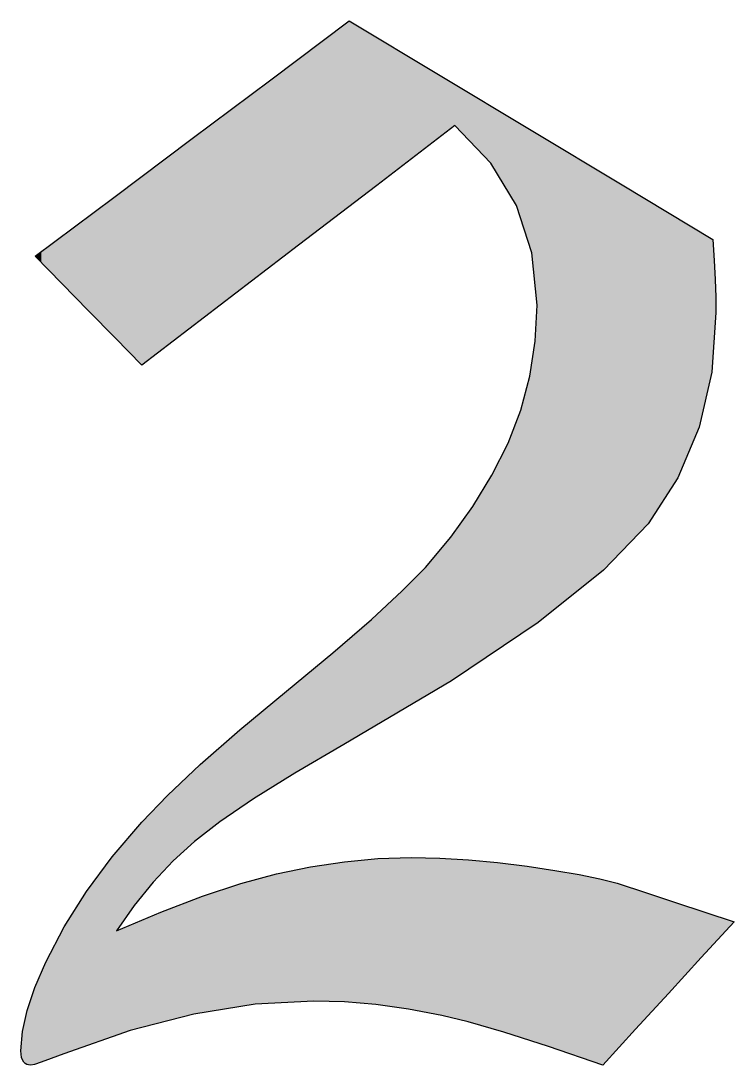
# Model space of a CAD drawing. Extents: x 71.7 to 141.5, y 142.1 to 180.9.
# Drawn here: x 86.87 to 96.09, y 142.09 to 155.61 of the extents above; entities that cross this region are included whole.
import ezdxf

# ---------------------------------------------------------------- set-up
doc = ezdxf.new("R2010")
doc.units = 0
doc.layers.add('SVG8', color=7, linetype='CONTINUOUS')

# ---------------------------------------------------------------- blocks, each defined once
blk = doc.blocks.new('*U7')
at = {"layer": 'SVG8', "color": 7}
for points in [[(91.114, 153.206), (91.052, 155.562), (91.114, 155.608)], [(91.114, 153.206), (91.114, 155.608), (91.402, 153.426)], [(91.402, 153.426), (91.114, 155.608), (91.402, 155.435)], [(90.903, 153.044), (90.655, 155.264), (90.903, 155.449)], [(91.046, 153.154), (90.903, 155.449), (91.046, 155.557)], [(90.903, 153.044), (90.903, 155.449), (91.046, 153.154)], [(91.052, 153.158), (91.046, 155.557), (91.052, 155.561)], [(91.046, 153.154), (91.046, 155.557), (91.052, 153.158)], [(91.052, 153.159), (91.052, 155.561), (91.052, 155.562)], [(91.052, 153.159), (91.052, 155.562), (91.114, 153.206)], [(91.052, 153.158), (91.052, 155.561), (91.052, 153.159)], [(91.402, 153.426), (91.402, 155.435), (91.461, 153.471)], [(91.461, 153.471), (91.402, 155.435), (91.461, 155.399)], [(91.461, 153.471), (91.461, 155.399), (91.47, 153.478)], [(91.47, 153.478), (91.461, 155.399), (91.47, 155.394)], [(91.47, 153.478), (91.47, 155.394), (91.486, 153.491)], [(91.486, 153.491), (91.47, 155.394), (91.486, 155.384)], [(91.486, 153.491), (91.486, 155.384), (91.801, 153.732)], [(91.801, 153.732), (91.486, 155.384), (91.801, 155.195)], [(90.615, 152.824), (90.457, 155.115), (90.615, 155.234)], [(90.655, 152.855), (90.615, 155.234), (90.655, 155.264)], [(90.615, 152.824), (90.615, 155.234), (90.655, 152.855)], [(90.655, 152.855), (90.655, 155.264), (90.903, 153.044)], [(91.801, 153.732), (91.801, 155.195), (91.882, 153.793)], [(91.882, 153.793), (91.801, 155.195), (91.882, 155.146)], [(90.409, 152.667), (90.304, 155), (90.409, 155.079)], [(90.457, 152.703), (90.409, 155.079), (90.457, 155.115)], [(90.409, 152.667), (90.409, 155.079), (90.457, 152.703)], [(90.457, 152.703), (90.457, 155.115), (90.615, 152.824)], [(91.882, 153.793), (91.882, 155.146), (91.917, 153.82)], [(91.917, 153.82), (91.882, 155.146), (91.917, 155.125)], [(91.917, 153.82), (91.917, 155.125), (92.101, 153.96)], [(92.101, 153.96), (91.917, 155.125), (92.101, 155.015)], [(90.175, 152.487), (90.099, 154.846), (90.175, 154.904)], [(90.304, 152.586), (90.175, 154.904), (90.304, 155)], [(90.175, 152.487), (90.175, 154.904), (90.304, 152.586)], [(90.304, 152.586), (90.304, 155), (90.409, 152.667)], [(92.101, 153.96), (92.101, 155.015), (92.286, 154.102)], [(92.286, 154.102), (92.101, 155.015), (92.286, 154.904)], [(92.286, 154.102), (92.286, 154.904), (92.291, 154.106)], [(92.291, 154.106), (92.286, 154.904), (92.291, 154.901)], [(92.291, 154.106), (92.291, 154.901), (92.315, 154.125)], [(92.315, 154.125), (92.291, 154.901), (92.315, 154.886)], [(90.099, 152.429), (89.897, 154.695), (90.099, 154.846)], [(90.099, 152.429), (90.099, 154.846), (90.175, 152.487)], [(92.315, 154.125), (92.315, 154.886), (92.428, 154.211)], [(92.428, 154.211), (92.315, 154.886), (92.428, 154.818)], [(92.428, 154.211), (92.428, 154.818), (92.438, 154.219)], [(92.438, 154.219), (92.428, 154.818), (92.438, 154.812)], [(92.438, 154.219), (92.438, 154.812), (92.483, 154.253)], [(92.483, 154.253), (92.438, 154.812), (92.483, 154.785)], [(92.483, 154.253), (92.483, 154.785), (92.654, 154.074)], [(92.654, 154.074), (92.483, 154.785), (92.654, 154.682)], [(89.875, 152.258), (89.714, 154.558), (89.875, 154.678)], [(89.897, 152.274), (89.875, 154.678), (89.897, 154.695)], [(89.875, 152.258), (89.875, 154.678), (89.897, 152.274)], [(89.897, 152.274), (89.897, 154.695), (90.099, 152.429)], [(92.654, 154.074), (92.654, 154.682), (92.658, 154.07)], [(92.658, 154.07), (92.654, 154.682), (92.658, 154.68)], [(92.658, 154.07), (92.658, 154.68), (92.715, 154.011)], [(92.715, 154.011), (92.658, 154.68), (92.715, 154.646)], [(92.715, 154.011), (92.715, 154.646), (92.948, 153.767)], [(92.948, 153.767), (92.715, 154.646), (92.948, 154.506)], [(89.7, 152.123), (89.443, 154.355), (89.7, 154.547)], [(89.714, 152.135), (89.7, 154.547), (89.714, 154.558)], [(89.7, 152.123), (89.7, 154.547), (89.714, 152.135)], [(89.714, 152.135), (89.714, 154.558), (89.875, 152.258)], [(92.948, 153.767), (92.948, 154.506), (92.962, 153.743)], [(92.962, 153.743), (92.948, 154.506), (92.962, 154.497)], [(92.962, 153.743), (92.962, 154.497), (93.035, 153.623)], [(93.035, 153.623), (92.962, 154.497), (93.035, 154.453)], [(89.442, 151.926), (89.215, 154.184), (89.442, 154.354)], [(89.443, 151.927), (89.442, 154.354), (89.443, 154.355)], [(89.442, 151.926), (89.442, 154.354), (89.443, 151.927)], [(89.443, 151.927), (89.443, 154.355), (89.7, 152.123)], [(93.035, 153.623), (93.035, 154.453), (93.114, 153.493)], [(93.114, 153.493), (93.035, 154.453), (93.114, 154.406)], [(93.114, 153.493), (93.114, 154.406), (93.17, 153.4)], [(93.17, 153.4), (93.114, 154.406), (93.17, 154.372)], [(93.17, 153.4), (93.17, 154.372), (93.28, 153.218)], [(93.28, 153.218), (93.17, 154.372), (93.28, 154.306)], [(93.28, 153.218), (93.28, 154.306), (93.334, 153.051)], [(93.334, 153.051), (93.28, 154.306), (93.334, 154.273)], [(93.334, 153.051), (93.334, 154.273), (93.416, 152.802)], [(93.416, 152.802), (93.334, 154.273), (93.416, 154.225)], [(93.416, 152.802), (93.416, 154.225), (93.452, 152.69)], [(93.452, 152.69), (93.416, 154.225), (93.452, 154.203)], [(89.083, 151.652), (88.837, 153.9), (89.083, 154.084)], [(89.105, 151.669), (89.083, 154.084), (89.105, 154.101)], [(89.083, 151.652), (89.083, 154.084), (89.105, 151.669)], [(89.111, 151.673), (89.105, 154.101), (89.111, 154.105)], [(89.105, 151.669), (89.105, 154.101), (89.111, 151.673)], [(89.186, 151.73), (89.111, 154.105), (89.186, 154.161)], [(89.111, 151.673), (89.111, 154.105), (89.186, 151.73)], [(89.215, 151.753), (89.186, 154.161), (89.215, 154.184)], [(89.186, 151.73), (89.186, 154.161), (89.215, 151.753)], [(89.215, 151.753), (89.215, 154.184), (89.442, 151.926)], [(93.452, 152.69), (93.452, 154.203), (93.468, 152.641)], [(93.468, 152.641), (93.452, 154.203), (93.468, 154.193)], [(93.468, 152.641), (93.468, 154.193), (93.479, 152.605)], [(93.479, 152.605), (93.468, 154.193), (93.479, 154.186)], [(93.479, 152.605), (93.479, 154.186), (93.522, 152.169)], [(93.522, 152.169), (93.479, 154.186), (93.522, 154.16)], [(93.522, 152.169), (93.522, 154.16), (93.546, 151.93)], [(93.546, 151.93), (93.522, 154.16), (93.546, 154.146)], [(93.546, 147.811), (93.546, 154.146), (93.558, 147.82)], [(93.558, 147.82), (93.546, 154.146), (93.558, 154.139)], [(93.558, 147.82), (93.558, 154.139), (93.694, 147.928)], [(93.694, 147.928), (93.558, 154.139), (93.694, 154.057)], [(93.694, 147.928), (93.694, 154.057), (93.776, 147.994)], [(93.776, 147.994), (93.694, 154.057), (93.776, 154.008)], [(93.776, 147.994), (93.776, 154.008), (94.09, 148.245)], [(94.09, 148.245), (93.776, 154.008), (94.09, 153.819)], [(88.762, 151.406), (88.678, 153.781), (88.762, 153.844)], [(88.837, 151.464), (88.762, 153.844), (88.837, 153.9)], [(88.762, 151.406), (88.762, 153.844), (88.837, 151.464)], [(88.837, 151.464), (88.837, 153.9), (89.083, 151.652)], [(94.09, 148.245), (94.09, 153.819), (94.359, 148.46)], [(94.359, 148.46), (94.09, 153.819), (94.359, 153.657)], [(88.578, 151.265), (88.43, 153.595), (88.578, 153.706)], [(88.678, 151.342), (88.578, 153.706), (88.678, 153.781)], [(88.578, 151.265), (88.578, 153.706), (88.678, 151.342)], [(88.678, 151.342), (88.678, 153.781), (88.762, 151.406)], [(88.429, 151.154), (88.333, 153.522), (88.429, 153.594)], [(88.43, 151.152), (88.429, 153.594), (88.43, 153.595)], [(88.429, 151.154), (88.429, 153.594), (88.43, 151.152)], [(88.43, 151.152), (88.43, 153.595), (88.578, 151.265)], [(94.359, 148.46), (94.359, 153.657), (94.396, 148.489)], [(94.396, 148.489), (94.359, 153.657), (94.396, 153.635)], [(94.396, 148.489), (94.396, 153.635), (94.406, 148.497)], [(94.406, 148.497), (94.396, 153.635), (94.406, 153.629)], [(94.406, 148.497), (94.406, 153.629), (94.582, 148.682)], [(94.582, 148.682), (94.406, 153.629), (94.582, 153.523)], [(88.28, 151.305), (88.102, 153.348), (88.28, 153.483)], [(88.333, 151.252), (88.28, 153.483), (88.333, 153.522)], [(88.28, 151.305), (88.28, 153.483), (88.333, 151.252)], [(88.333, 151.252), (88.333, 153.522), (88.429, 151.154)], [(94.582, 148.682), (94.582, 153.523), (94.645, 148.747)], [(94.645, 148.747), (94.582, 153.523), (94.645, 153.486)], [(94.645, 148.747), (94.645, 153.486), (94.82, 148.931)], [(94.82, 148.931), (94.645, 153.486), (94.82, 153.38)], [(88.047, 151.544), (87.741, 153.078), (88.047, 153.308)], [(88.067, 151.523), (88.047, 153.308), (88.067, 153.323)], [(88.047, 151.544), (88.047, 153.308), (88.067, 151.523)], [(88.086, 151.505), (88.067, 153.323), (88.086, 153.336)], [(88.067, 151.523), (88.067, 153.323), (88.086, 151.505)], [(88.102, 151.488), (88.086, 153.336), (88.102, 153.348)], [(88.086, 151.505), (88.086, 153.336), (88.102, 151.488)], [(88.102, 151.488), (88.102, 153.348), (88.28, 151.305)], [(94.82, 148.931), (94.82, 153.38), (94.96, 149.078)], [(94.96, 149.078), (94.82, 153.38), (94.96, 153.296)], [(94.96, 149.078), (94.96, 153.296), (94.981, 149.1)], [(94.981, 149.1), (94.96, 153.296), (94.981, 153.283)], [(94.981, 149.1), (94.981, 153.283), (95.245, 149.508)], [(95.245, 149.508), (94.981, 153.283), (95.245, 153.125)], [(87.713, 151.885), (87.427, 152.843), (87.713, 153.057)], [(87.741, 151.857), (87.713, 153.057), (87.741, 153.078)], [(87.713, 151.885), (87.713, 153.057), (87.741, 151.857)], [(87.741, 151.857), (87.741, 153.078), (88.047, 151.544)], [(95.245, 149.508), (95.245, 153.125), (95.338, 149.652)], [(95.338, 149.652), (95.245, 153.125), (95.338, 153.069)], [(95.338, 149.652), (95.338, 153.069), (95.366, 149.695)], [(95.366, 149.695), (95.338, 153.069), (95.366, 153.052)], [(95.366, 149.695), (95.366, 153.052), (95.641, 150.349)], [(95.641, 150.349), (95.366, 153.052), (95.641, 152.887)], [(95.641, 150.349), (95.641, 152.887), (95.67, 150.476)], [(95.67, 150.476), (95.641, 152.887), (95.67, 152.869)], [(95.67, 150.476), (95.67, 152.869), (95.717, 150.677)], [(95.717, 150.677), (95.67, 152.869), (95.717, 152.841)], [(87.396, 152.209), (87.257, 152.715), (87.396, 152.819)], [(87.423, 152.182), (87.396, 152.819), (87.423, 152.839)], [(87.396, 152.209), (87.396, 152.819), (87.423, 152.182)], [(87.427, 152.177), (87.423, 152.839), (87.427, 152.843)], [(87.423, 152.182), (87.423, 152.839), (87.427, 152.177)], [(87.427, 152.177), (87.427, 152.843), (87.713, 151.885)], [(95.717, 150.677), (95.717, 152.841), (95.805, 151.061)], [(95.805, 151.061), (95.717, 152.841), (95.805, 152.788)], [(95.805, 151.061), (95.805, 152.788), (95.821, 151.284)], [(95.821, 151.284), (95.805, 152.788), (95.821, 152.778)], [(95.821, 151.284), (95.821, 152.778), (95.838, 151.523)], [(95.838, 151.523), (95.821, 152.778), (95.838, 152.507)], [(87.13, 152.481), (87.052, 152.561), (87.13, 152.62)], [(87.188, 152.421), (87.13, 152.62), (87.188, 152.664)], [(87.13, 152.481), (87.13, 152.62), (87.188, 152.421)], [(87.257, 152.352), (87.188, 152.664), (87.257, 152.715)], [(87.188, 152.421), (87.188, 152.664), (87.257, 152.352)], [(87.257, 152.352), (87.257, 152.715), (87.396, 152.209)], [(95.838, 151.523), (95.838, 152.507), (95.851, 151.694)], [(95.851, 151.694), (95.838, 152.507), (95.851, 152.259)], [(95.851, 151.694), (95.851, 152.259), (95.858, 151.797)], [(95.858, 151.797), (95.851, 152.259), (95.858, 152.034)], [(93.546, 147.811), (93.522, 151.463), (93.546, 151.93)], [(95.858, 151.797), (95.858, 152.034), (95.86, 151.832)], [(93.522, 147.796), (93.479, 151.187), (93.522, 151.463)], [(93.522, 147.796), (93.522, 151.463), (93.546, 147.811)], [(93.468, 147.759), (93.452, 151.01), (93.468, 151.112)], [(93.479, 147.767), (93.468, 151.112), (93.479, 151.187)], [(93.468, 147.759), (93.468, 151.112), (93.479, 147.767)], [(93.479, 147.767), (93.479, 151.187), (93.522, 147.796)], [(93.452, 147.748), (93.416, 150.874), (93.452, 151.01)], [(93.452, 147.748), (93.452, 151.01), (93.468, 147.759)], [(93.416, 147.724), (93.334, 150.57), (93.416, 150.874)], [(93.416, 147.724), (93.416, 150.874), (93.452, 147.748)], [(93.334, 147.669), (93.28, 150.43), (93.334, 150.57)], [(93.334, 147.669), (93.334, 150.57), (93.416, 147.724)], [(93.28, 147.633), (93.17, 150.144), (93.28, 150.43)], [(93.28, 147.633), (93.28, 150.43), (93.334, 147.669)], [(93.114, 147.521), (93.035, 149.874), (93.114, 150.032)], [(93.17, 147.559), (93.114, 150.032), (93.17, 150.144)], [(93.114, 147.521), (93.114, 150.032), (93.17, 147.559)], [(93.17, 147.559), (93.17, 150.144), (93.28, 147.633)], [(93.035, 147.468), (92.962, 149.729), (93.035, 149.874)], [(93.035, 147.468), (93.035, 149.874), (93.114, 147.521)], [(92.948, 147.41), (92.715, 149.322), (92.948, 149.705)], [(92.962, 147.419), (92.948, 149.705), (92.962, 149.729)], [(92.948, 147.41), (92.948, 149.705), (92.962, 147.419)], [(92.962, 147.419), (92.962, 149.729), (93.035, 147.468)], [(92.654, 147.213), (92.483, 149.001), (92.654, 149.238)], [(92.658, 147.215), (92.654, 149.238), (92.658, 149.243)], [(92.654, 147.213), (92.654, 149.238), (92.658, 147.215)], [(92.715, 147.253), (92.658, 149.243), (92.715, 149.322)], [(92.658, 147.215), (92.658, 149.243), (92.715, 147.253)], [(92.715, 147.253), (92.715, 149.322), (92.948, 147.41)], [(92.483, 147.098), (92.438, 148.938), (92.483, 149.001)], [(92.483, 147.098), (92.483, 149.001), (92.654, 147.213)], [(92.428, 147.061), (92.315, 148.79), (92.428, 148.924)], [(92.438, 147.068), (92.428, 148.924), (92.438, 148.938)], [(92.428, 147.061), (92.428, 148.924), (92.438, 147.068)], [(92.438, 147.068), (92.438, 148.938), (92.483, 147.098)], [(92.286, 146.977), (92.101, 148.534), (92.286, 148.755)], [(92.291, 146.98), (92.286, 148.755), (92.291, 148.761)], [(92.286, 146.977), (92.286, 148.755), (92.291, 146.98)], [(92.315, 146.995), (92.291, 148.761), (92.315, 148.79)], [(92.291, 146.98), (92.291, 148.761), (92.315, 146.995)], [(92.315, 146.995), (92.315, 148.79), (92.428, 147.061)], [(92.101, 146.867), (91.917, 148.348), (92.101, 148.534)], [(92.101, 146.867), (92.101, 148.534), (92.286, 146.977)], [(91.882, 146.738), (91.801, 148.229), (91.882, 148.311)], [(91.917, 146.759), (91.882, 148.311), (91.917, 148.348)], [(91.882, 146.738), (91.882, 148.311), (91.917, 146.759)], [(91.917, 146.759), (91.917, 148.348), (92.101, 146.867)], [(91.801, 146.69), (91.486, 147.939), (91.801, 148.229)], [(91.801, 146.69), (91.801, 148.229), (91.882, 146.738)], [(91.402, 146.453), (91.114, 147.612), (91.402, 147.861)], [(91.461, 146.488), (91.402, 147.861), (91.461, 147.915)], [(91.402, 146.453), (91.402, 147.861), (91.461, 146.488)], [(91.47, 146.493), (91.461, 147.915), (91.47, 147.923)], [(91.461, 146.488), (91.461, 147.915), (91.47, 146.493)], [(91.486, 146.503), (91.47, 147.923), (91.486, 147.939)], [(91.47, 146.493), (91.47, 147.923), (91.486, 146.503)], [(91.486, 146.503), (91.486, 147.939), (91.801, 146.69)], [(91.114, 146.282), (91.052, 147.559), (91.114, 147.612)], [(91.114, 146.282), (91.114, 147.612), (91.402, 146.453)], [(91.046, 146.241), (90.903, 147.429), (91.046, 147.553)], [(91.052, 146.245), (91.046, 147.553), (91.052, 147.558)], [(91.046, 146.241), (91.046, 147.553), (91.052, 146.245)], [(91.052, 146.245), (91.052, 147.558), (91.052, 147.559)], [(91.052, 146.245), (91.052, 147.559), (91.114, 146.282)], [(91.052, 146.245), (91.052, 147.558), (91.052, 146.245)], [(90.903, 146.158), (90.655, 147.225), (90.903, 147.429)], [(90.903, 146.158), (90.903, 147.429), (91.046, 146.241)], [(90.615, 145.99), (90.457, 147.06), (90.615, 147.192)], [(90.655, 146.014), (90.615, 147.192), (90.655, 147.225)], [(90.615, 145.99), (90.615, 147.192), (90.655, 146.014)], [(90.655, 146.014), (90.655, 147.225), (90.903, 146.158)], [(90.457, 145.898), (90.409, 147.021), (90.457, 147.06)], [(90.457, 145.898), (90.457, 147.06), (90.615, 145.99)], [(90.304, 145.804), (90.175, 146.828), (90.304, 146.934)], [(90.409, 145.87), (90.304, 146.934), (90.409, 147.021)], [(90.304, 145.804), (90.304, 146.934), (90.409, 145.87)], [(90.409, 145.87), (90.409, 147.021), (90.457, 145.898)], [(90.175, 145.725), (90.099, 146.764), (90.175, 146.828)], [(90.175, 145.725), (90.175, 146.828), (90.304, 145.804)], [(90.099, 145.677), (89.897, 146.596), (90.099, 146.764)], [(90.099, 145.677), (90.099, 146.764), (90.175, 145.725)], [(89.875, 145.538), (89.714, 146.445), (89.875, 146.578)], [(89.897, 145.551), (89.875, 146.578), (89.897, 146.596)], [(89.875, 145.538), (89.875, 146.578), (89.897, 145.551)], [(89.897, 145.551), (89.897, 146.596), (90.099, 145.677)], [(89.7, 145.418), (89.443, 146.208), (89.7, 146.433)], [(89.714, 145.429), (89.7, 146.433), (89.714, 146.445)], [(89.7, 145.418), (89.7, 146.433), (89.714, 145.429)], [(89.714, 145.429), (89.714, 146.445), (89.875, 145.538)], [(89.442, 145.243), (89.215, 146.009), (89.442, 146.207)], [(89.443, 145.244), (89.442, 146.207), (89.443, 146.208)], [(89.442, 145.243), (89.442, 146.207), (89.443, 145.244)], [(89.443, 145.244), (89.443, 146.208), (89.7, 145.418)], [(89.186, 145.045), (89.111, 145.912), (89.186, 145.983)], [(89.215, 145.068), (89.186, 145.983), (89.215, 146.009)], [(89.186, 145.045), (89.186, 145.983), (89.215, 145.068)], [(89.215, 145.068), (89.215, 146.009), (89.442, 145.243)], [(89.083, 144.962), (88.837, 145.655), (89.083, 145.886)], [(89.105, 144.982), (89.083, 145.886), (89.105, 145.907)], [(89.083, 144.962), (89.083, 145.886), (89.105, 144.982)], [(89.111, 144.987), (89.105, 145.907), (89.111, 145.912)], [(89.105, 144.982), (89.105, 145.907), (89.111, 144.987)], [(89.111, 144.987), (89.111, 145.912), (89.186, 145.045)], [(88.762, 144.657), (88.678, 145.496), (88.762, 145.584)], [(88.837, 144.737), (88.762, 145.584), (88.837, 145.655)], [(88.762, 144.657), (88.762, 145.584), (88.837, 144.737)], [(88.837, 144.737), (88.837, 145.655), (89.083, 144.962)], [(88.678, 144.567), (88.578, 145.392), (88.678, 145.496)], [(88.678, 144.567), (88.678, 145.496), (88.762, 144.657)], [(88.578, 144.461), (88.43, 145.238), (88.578, 145.392)], [(88.578, 144.461), (88.578, 145.392), (88.678, 144.567)], [(88.429, 144.277), (88.333, 145.124), (88.429, 145.236)], [(88.43, 144.279), (88.429, 145.236), (88.43, 145.238)], [(88.429, 144.277), (88.429, 145.236), (88.43, 144.279)], [(88.43, 144.279), (88.43, 145.238), (88.578, 144.461)], [(88.28, 144.085), (88.102, 144.853), (88.28, 145.062)], [(88.333, 144.159), (88.28, 145.062), (88.333, 145.124)], [(88.28, 144.085), (88.28, 145.062), (88.333, 144.159)], [(88.333, 144.159), (88.333, 145.124), (88.429, 144.277)], [(88.047, 142.457), (87.741, 144.375), (88.047, 144.789)], [(88.067, 142.464), (88.047, 144.789), (88.067, 144.812)], [(88.047, 142.457), (88.047, 144.789), (88.067, 142.464)], [(88.086, 142.471), (88.067, 144.812), (88.086, 144.834)], [(88.067, 142.464), (88.067, 144.812), (88.086, 142.471)], [(88.102, 142.476), (88.086, 144.834), (88.102, 144.853)], [(88.086, 142.471), (88.086, 144.834), (88.102, 142.476)], [(88.102, 143.831), (88.102, 144.853), (88.28, 144.085)], [(91.402, 142.881), (91.114, 144.731), (91.402, 144.757)], [(91.461, 142.875), (91.402, 144.757), (91.461, 144.762)], [(91.402, 142.881), (91.402, 144.757), (91.461, 142.875)], [(91.47, 142.874), (91.461, 144.762), (91.47, 144.763)], [(91.461, 142.875), (91.461, 144.762), (91.47, 142.874)], [(91.486, 142.872), (91.47, 144.763), (91.486, 144.765)], [(91.47, 142.874), (91.47, 144.763), (91.486, 142.872)], [(91.801, 142.828), (91.486, 144.765), (91.801, 144.774)], [(91.486, 142.872), (91.486, 144.765), (91.801, 142.828)], [(91.882, 142.817), (91.801, 144.774), (91.882, 144.777)], [(91.801, 142.828), (91.801, 144.774), (91.882, 142.817)], [(91.917, 142.81), (91.882, 144.777), (91.917, 144.778)], [(91.882, 142.817), (91.882, 144.777), (91.917, 142.81)], [(91.917, 142.81), (91.917, 144.778), (92.101, 142.776)], [(92.101, 142.776), (91.917, 144.778), (92.101, 144.774)], [(92.101, 142.776), (92.101, 144.774), (92.286, 142.74)], [(92.286, 142.74), (92.101, 144.774), (92.286, 144.771)], [(92.286, 142.74), (92.286, 144.771), (92.291, 142.739)], [(92.291, 142.739), (92.286, 144.771), (92.291, 144.771)], [(92.291, 142.739), (92.291, 144.771), (92.315, 142.735)], [(92.315, 142.735), (92.291, 144.771), (92.315, 144.769)], [(92.315, 142.735), (92.315, 144.769), (92.428, 142.708)], [(92.428, 142.708), (92.315, 144.769), (92.428, 144.763)], [(92.428, 142.708), (92.428, 144.763), (92.438, 142.706)], [(92.438, 142.706), (92.428, 144.763), (92.438, 144.763)], [(92.438, 142.706), (92.438, 144.763), (92.483, 142.695)], [(92.483, 142.695), (92.438, 144.763), (92.483, 144.76)], [(92.483, 142.695), (92.483, 144.76), (92.654, 142.654)], [(92.654, 142.654), (92.483, 144.76), (92.654, 144.751)], [(90.457, 142.911), (90.409, 144.617), (90.457, 144.627)], [(90.615, 142.92), (90.457, 144.627), (90.615, 144.66)], [(90.457, 142.911), (90.457, 144.627), (90.615, 142.92)], [(90.655, 142.922), (90.615, 144.66), (90.655, 144.666)], [(90.615, 142.92), (90.615, 144.66), (90.655, 142.922)], [(90.903, 142.915), (90.655, 144.666), (90.903, 144.703)], [(90.655, 142.922), (90.655, 144.666), (90.903, 142.915)], [(91.046, 142.911), (90.903, 144.703), (91.046, 144.724)], [(90.903, 142.915), (90.903, 144.703), (91.046, 142.911)], [(91.052, 142.911), (91.046, 144.724), (91.052, 144.725)], [(91.046, 142.911), (91.046, 144.724), (91.052, 142.911)], [(91.114, 142.905), (91.052, 144.725), (91.114, 144.731)], [(91.052, 142.911), (91.052, 144.725), (91.052, 142.911)], [(91.052, 142.911), (91.052, 144.725), (91.052, 144.725)], [(91.052, 142.911), (91.052, 144.725), (91.114, 142.905)], [(91.114, 142.905), (91.114, 144.731), (91.402, 142.881)], [(92.654, 142.654), (92.654, 144.751), (92.658, 142.653)], [(92.658, 142.653), (92.654, 144.751), (92.658, 144.75)], [(92.658, 142.653), (92.658, 144.75), (92.715, 142.636)], [(92.715, 142.636), (92.658, 144.75), (92.715, 144.745)], [(92.715, 142.636), (92.715, 144.745), (92.948, 142.568)], [(92.948, 142.568), (92.715, 144.745), (92.948, 144.724)], [(92.948, 142.568), (92.948, 144.724), (92.962, 142.564)], [(92.962, 142.564), (92.948, 144.724), (92.962, 144.723)], [(92.962, 142.564), (92.962, 144.723), (93.035, 142.543)], [(93.035, 142.543), (92.962, 144.723), (93.035, 144.716)], [(93.035, 142.543), (93.035, 144.716), (93.114, 142.52)], [(93.114, 142.52), (93.035, 144.716), (93.114, 144.706)], [(93.114, 142.52), (93.114, 144.706), (93.17, 142.501)], [(93.17, 142.501), (93.114, 144.706), (93.17, 144.699)], [(93.17, 142.501), (93.17, 144.699), (93.28, 142.466)], [(93.28, 142.466), (93.17, 144.699), (93.28, 144.685)], [(93.28, 142.466), (93.28, 144.685), (93.334, 142.448)], [(93.334, 142.448), (93.28, 144.685), (93.334, 144.678)], [(93.334, 142.448), (93.334, 144.678), (93.416, 142.422)], [(93.416, 142.422), (93.334, 144.678), (93.416, 144.668)], [(93.416, 142.422), (93.416, 144.668), (93.452, 142.411)], [(93.452, 142.411), (93.416, 144.668), (93.452, 144.662)], [(93.452, 142.411), (93.452, 144.662), (93.468, 142.405)], [(93.468, 142.405), (93.452, 144.662), (93.468, 144.66)], [(93.468, 142.405), (93.468, 144.66), (93.479, 142.402)], [(93.479, 142.402), (93.468, 144.66), (93.479, 144.658)], [(93.479, 142.402), (93.479, 144.658), (93.522, 142.388)], [(93.522, 142.388), (93.479, 144.658), (93.522, 144.652)], [(93.522, 142.388), (93.522, 144.652), (93.546, 142.38)], [(93.546, 142.38), (93.522, 144.652), (93.546, 144.648)], [(93.546, 142.38), (93.546, 144.648), (93.558, 142.376)], [(93.558, 142.376), (93.546, 144.648), (93.558, 144.646)], [(93.558, 142.376), (93.558, 144.646), (93.694, 142.332)], [(93.694, 142.332), (93.558, 144.646), (93.694, 144.625)], [(93.694, 142.332), (93.694, 144.625), (93.776, 142.304)], [(93.776, 142.304), (93.694, 144.625), (93.776, 144.613)], [(89.875, 142.876), (89.714, 144.443), (89.875, 144.486)], [(89.897, 142.88), (89.875, 144.486), (89.897, 144.492)], [(89.875, 142.876), (89.875, 144.486), (89.897, 142.88)], [(90.099, 142.891), (89.897, 144.492), (90.099, 144.547)], [(89.897, 142.88), (89.897, 144.492), (90.099, 142.891)], [(90.175, 142.895), (90.099, 144.547), (90.175, 144.568)], [(90.099, 142.891), (90.099, 144.547), (90.175, 142.895)], [(90.304, 142.903), (90.175, 144.568), (90.304, 144.595)], [(90.175, 142.895), (90.175, 144.568), (90.304, 142.903)], [(90.409, 142.909), (90.304, 144.595), (90.409, 144.617)], [(90.304, 142.903), (90.304, 144.595), (90.409, 142.909)], [(90.409, 142.909), (90.409, 144.617), (90.457, 142.911)], [(93.776, 142.304), (93.776, 144.613), (94.09, 142.197)], [(94.09, 142.197), (93.776, 144.613), (94.09, 144.558)], [(94.09, 142.197), (94.09, 144.558), (94.359, 142.105)], [(94.359, 142.105), (94.09, 144.558), (94.359, 144.503)], [(94.359, 142.105), (94.359, 144.503), (94.396, 142.092)], [(94.396, 142.092), (94.359, 144.503), (94.396, 144.494)], [(94.396, 142.092), (94.396, 144.494), (94.406, 142.104)], [(94.406, 142.104), (94.396, 144.494), (94.406, 144.491)], [(94.406, 142.104), (94.406, 144.491), (94.582, 142.296)], [(94.582, 142.296), (94.406, 144.491), (94.582, 144.448)], [(87.741, 142.351), (87.713, 144.338), (87.741, 144.375)], [(87.741, 142.351), (87.741, 144.375), (88.047, 142.457)], [(89.442, 142.806), (89.215, 144.279), (89.442, 144.353)], [(89.443, 142.806), (89.442, 144.353), (89.443, 144.354)], [(89.442, 142.806), (89.442, 144.353), (89.443, 142.806)], [(89.7, 142.848), (89.443, 144.354), (89.7, 144.438)], [(89.443, 142.806), (89.443, 144.354), (89.7, 142.848)], [(89.714, 142.85), (89.7, 144.438), (89.714, 144.443)], [(89.7, 142.848), (89.7, 144.438), (89.714, 142.85)], [(89.714, 142.85), (89.714, 144.443), (89.875, 142.876)], [(94.582, 142.296), (94.582, 144.448), (94.645, 142.364)], [(94.645, 142.364), (94.582, 144.448), (94.645, 144.427)], [(94.645, 142.364), (94.645, 144.427), (94.82, 142.556)], [(94.82, 142.556), (94.645, 144.427), (94.82, 144.369)], [(94.82, 142.556), (94.82, 144.369), (94.96, 142.709)], [(94.96, 142.709), (94.82, 144.369), (94.96, 144.323)], [(87.713, 142.341), (87.427, 143.883), (87.713, 144.338)], [(87.713, 142.341), (87.713, 144.338), (87.741, 142.351)], [(89.083, 142.746), (88.837, 144.135), (89.083, 144.228)], [(89.105, 142.752), (89.083, 144.228), (89.105, 144.237)], [(89.083, 142.746), (89.083, 144.228), (89.105, 142.752)], [(89.111, 142.753), (89.105, 144.237), (89.111, 144.239)], [(89.105, 142.752), (89.105, 144.237), (89.111, 142.753)], [(89.186, 142.765), (89.111, 144.239), (89.186, 144.267)], [(89.111, 142.753), (89.111, 144.239), (89.186, 142.765)], [(89.215, 142.77), (89.186, 144.267), (89.215, 144.279)], [(89.186, 142.765), (89.186, 144.267), (89.215, 142.77)], [(89.215, 142.77), (89.215, 144.279), (89.442, 142.806)], [(94.96, 142.709), (94.96, 144.323), (94.981, 142.732)], [(94.981, 142.732), (94.96, 144.323), (94.981, 144.316)], [(94.981, 142.732), (94.981, 144.316), (95.245, 143.02)], [(95.245, 143.02), (94.981, 144.316), (95.245, 144.229)], [(95.245, 143.02), (95.245, 144.229), (95.338, 143.122)], [(95.338, 143.122), (95.245, 144.229), (95.338, 144.198)], [(88.762, 142.663), (88.678, 144.074), (88.762, 144.106)], [(88.837, 142.683), (88.762, 144.106), (88.837, 144.135)], [(88.762, 142.663), (88.762, 144.106), (88.837, 142.683)], [(88.837, 142.683), (88.837, 144.135), (89.083, 142.746)], [(95.338, 143.122), (95.338, 144.198), (95.366, 143.152)], [(95.366, 143.152), (95.338, 144.198), (95.366, 144.189)], [(95.366, 143.152), (95.366, 144.189), (95.641, 143.452)], [(95.641, 143.452), (95.366, 144.189), (95.641, 144.098)], [(95.641, 143.452), (95.641, 144.098), (95.67, 143.484)], [(95.67, 143.484), (95.641, 144.098), (95.67, 144.088)], [(95.67, 143.484), (95.67, 144.088), (95.717, 143.535)], [(95.717, 143.535), (95.67, 144.088), (95.717, 144.073)], [(88.429, 142.577), (88.333, 143.928), (88.429, 143.969)], [(88.43, 142.577), (88.429, 143.969), (88.43, 143.97)], [(88.429, 142.577), (88.429, 143.969), (88.43, 142.577)], [(88.578, 142.616), (88.43, 143.97), (88.578, 144.032)], [(88.43, 142.577), (88.43, 143.97), (88.578, 142.616)], [(88.678, 142.641), (88.578, 144.032), (88.678, 144.074)], [(88.578, 142.616), (88.578, 144.032), (88.678, 142.641)], [(88.678, 142.641), (88.678, 144.074), (88.762, 142.663)], [(95.717, 143.535), (95.717, 144.073), (95.805, 143.632)], [(95.805, 143.632), (95.717, 144.073), (95.805, 144.043)], [(95.805, 143.632), (95.805, 144.043), (95.821, 143.649)], [(95.821, 143.649), (95.805, 144.043), (95.821, 144.038)], [(95.821, 143.649), (95.821, 144.038), (95.838, 143.668)], [(95.838, 143.668), (95.821, 144.038), (95.838, 144.033)], [(95.838, 143.668), (95.838, 144.033), (95.851, 143.681)], [(95.851, 143.681), (95.838, 144.033), (95.851, 144.028)], [(95.851, 143.681), (95.851, 144.028), (95.858, 143.689)], [(95.858, 143.689), (95.851, 144.028), (95.858, 144.026)], [(95.858, 143.689), (95.858, 144.026), (95.86, 143.692)], [(95.86, 143.692), (95.858, 144.026), (95.86, 144.025)], [(95.86, 143.692), (95.86, 144.025), (96.095, 143.948)], [(87.396, 142.23), (87.257, 143.555), (87.396, 143.824)], [(87.423, 142.24), (87.396, 143.824), (87.423, 143.875)], [(87.396, 142.23), (87.396, 143.824), (87.423, 142.24)], [(87.427, 142.242), (87.423, 143.875), (87.427, 143.883)], [(87.423, 142.24), (87.423, 143.875), (87.427, 142.242)], [(87.427, 142.242), (87.427, 143.883), (87.713, 142.341)], [(88.28, 142.539), (88.102, 143.831), (88.28, 143.906)], [(88.102, 142.476), (88.102, 143.831), (88.28, 142.539)], [(88.333, 142.552), (88.28, 143.906), (88.333, 143.928)], [(88.28, 142.539), (88.28, 143.906), (88.333, 142.552)], [(88.333, 142.552), (88.333, 143.928), (88.429, 142.577)], [(87.257, 142.176), (87.188, 143.424), (87.257, 143.555)], [(87.257, 142.176), (87.257, 143.555), (87.396, 142.23)], [(87.188, 142.151), (87.13, 143.289), (87.188, 143.424)], [(87.188, 142.151), (87.188, 143.424), (87.257, 142.176)], [(87.13, 142.129), (87.052, 143.109), (87.13, 143.289)], [(87.13, 142.129), (87.13, 143.289), (87.188, 142.151)], [(87.042, 142.102), (86.993, 142.938), (87.042, 143.083)], [(87.047, 142.103), (87.042, 143.083), (87.047, 143.099)], [(87.042, 142.102), (87.042, 143.083), (87.047, 142.103)], [(87.052, 142.105), (87.047, 143.099), (87.052, 143.109)], [(87.047, 142.103), (87.047, 143.099), (87.052, 142.105)], [(87.052, 142.105), (87.052, 143.109), (87.13, 142.129)], [(86.993, 142.092), (86.966, 142.856), (86.993, 142.938)], [(86.993, 142.092), (86.993, 142.938), (87.042, 142.102)], [(86.942, 142.102), (86.922, 142.687), (86.942, 142.778)], [(86.947, 142.101), (86.942, 142.778), (86.947, 142.8)], [(86.942, 142.102), (86.942, 142.778), (86.947, 142.101)], [(86.966, 142.095), (86.947, 142.8), (86.966, 142.856)], [(86.947, 142.101), (86.947, 142.8), (86.966, 142.095)], [(86.966, 142.095), (86.966, 142.856), (86.993, 142.092)], [(86.905, 142.131), (86.888, 142.535), (86.905, 142.612)], [(86.922, 142.114), (86.905, 142.612), (86.922, 142.687)], [(86.905, 142.131), (86.905, 142.612), (86.922, 142.114)], [(86.922, 142.114), (86.922, 142.687), (86.942, 142.102)], [(86.886, 142.164), (86.876, 142.399), (86.886, 142.526)], [(86.888, 142.159), (86.886, 142.526), (86.888, 142.535)], [(86.886, 142.164), (86.886, 142.526), (86.888, 142.159)], [(86.888, 142.159), (86.888, 142.535), (86.905, 142.131)], [(86.876, 142.193), (86.869, 142.309), (86.876, 142.399)], [(86.876, 142.193), (86.876, 142.399), (86.886, 142.164)], [(86.869, 142.233), (86.866, 142.278), (86.869, 142.309)], [(86.869, 142.233), (86.869, 142.309), (86.876, 142.193)]]:
    blk.add_solid(points, dxfattribs=at)
blk = doc.blocks.new('BLOCK_2')
at = {"layer": 'SVG8'}
blk.add_lwpolyline([(87.052, 152.561), (88.067, 153.323), (89.083, 154.084), (90.099, 154.846), (91.114, 155.608), (92.291, 154.901), (93.468, 154.193), (94.645, 153.486), (95.821, 152.778), (95.838, 152.507), (95.851, 152.259), (95.858, 152.034), (95.86, 151.832), (95.805, 151.061), (95.641, 150.349), (95.366, 149.695), (94.981, 149.1), (94.406, 148.497), (93.558, 147.82), (92.438, 147.068), (91.046, 146.241), (90.409, 145.87), (89.875, 145.538), (89.442, 145.243), (89.111, 144.987), (88.837, 144.737), (88.578, 144.461), (88.333, 144.159), (88.102, 143.831), (88.678, 144.074), (89.215, 144.279), (89.714, 144.443), (90.175, 144.568), (90.615, 144.66), (91.052, 144.725), (91.486, 144.765), (91.917, 144.778), (92.286, 144.771), (92.658, 144.75), (93.035, 144.716), (93.416, 144.668), (93.776, 144.613), (94.09, 144.558), (94.359, 144.503), (94.582, 144.448), (94.96, 144.323), (95.338, 144.198), (95.717, 144.073), (96.095, 143.948), (95.67, 143.484), (95.245, 143.02), (94.82, 142.556), (94.396, 142.092), (93.694, 142.332), (93.114, 142.52), (92.654, 142.654), (92.315, 142.735), (91.882, 142.817), (91.461, 142.875), (91.052, 142.911), (90.655, 142.922), (89.897, 142.88), (89.105, 142.752), (88.28, 142.539), (87.423, 142.24), (87.257, 142.176), (87.13, 142.129), (87.042, 142.102), (86.993, 142.092), (86.966, 142.095), (86.942, 142.102), (86.922, 142.114), (86.905, 142.131), (86.888, 142.159), (86.876, 142.193), (86.869, 142.233), (86.866, 142.278), (86.886, 142.526), (86.947, 142.8), (87.047, 143.099), (87.188, 143.424), (87.427, 143.883), (87.713, 144.338), (88.047, 144.789), (88.429, 145.236), (88.762, 145.584), (89.186, 145.983), (89.7, 146.433), (90.304, 146.934), (90.903, 147.429), (91.402, 147.861), (91.801, 148.229), (92.101, 148.534), (92.428, 148.924), (92.715, 149.322), (92.962, 149.729), (93.17, 150.144), (93.334, 150.57), (93.452, 151.01), (93.522, 151.463), (93.546, 151.93), (93.479, 152.605), (93.28, 153.218), (92.948, 153.767), (92.483, 154.253), (91.47, 153.478), (90.457, 152.703), (89.443, 151.927), (88.43, 151.152), (88.086, 151.505), (87.741, 151.857), (87.396, 152.209), (87.052, 152.561), (87.052, 152.561)], dxfattribs=at)
at = {"layer": 'SVG8', "color": 7}
blk.add_blockref('*U7', (0, 0), dxfattribs=at)

msp = doc.modelspace()

# ---------------------------------------------------------------- block references
at = {"layer": 'SVG8'}
msp.add_blockref('BLOCK_2', (0, 0), dxfattribs=at)

doc.saveas('drawing.dxf')
